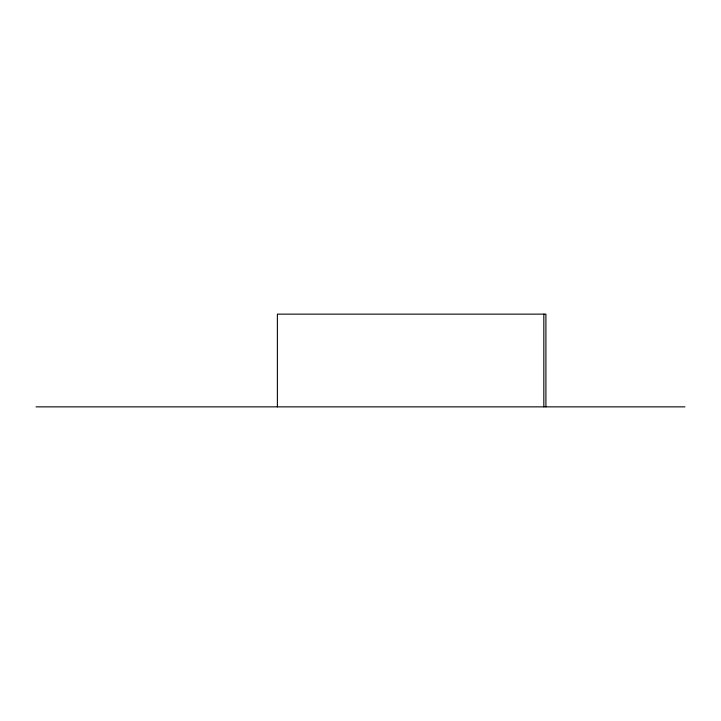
<?xml version="1.0" encoding="UTF-8"?>
<svg xmlns="http://www.w3.org/2000/svg" width="721" height="721" viewBox="0 0 721 721"><rect width="100%" height="100%" fill="white"/><g stroke="black" fill="none" stroke-linecap="round" stroke-linejoin="round"><path stroke-width="1.08" d="M36.05 406.86L684.95 406.86M545.905 406.86L545.905 314.14L277.387 314.14L277.387 406.86M543.823 314.14L543.823 406.86"/></g></svg>
